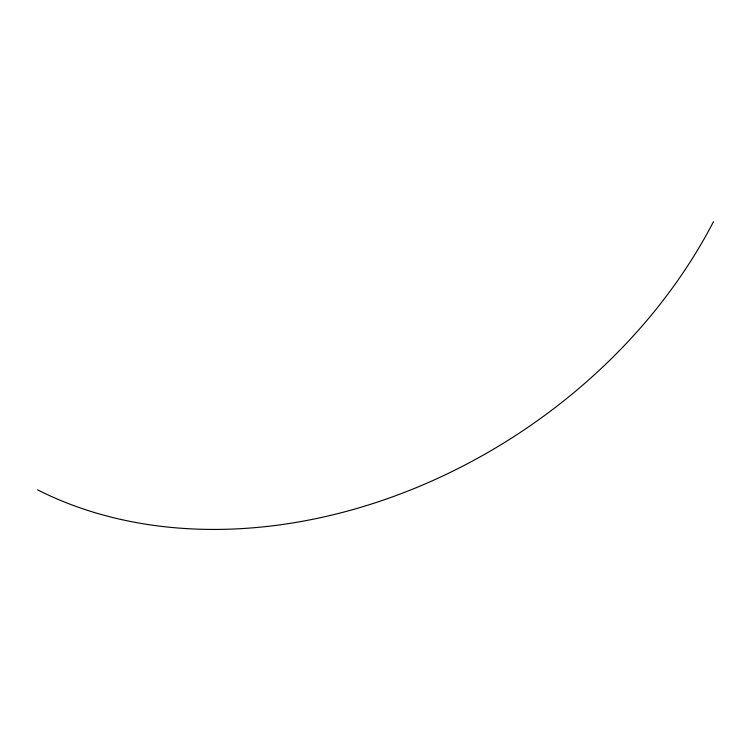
<?xml version="1.0" encoding="UTF-8"?>
<svg xmlns="http://www.w3.org/2000/svg" width="751" height="751" viewBox="0 0 751 751"><rect width="100%" height="100%" fill="white"/><g stroke="black" fill="none" stroke-linecap="round" stroke-linejoin="round"><path stroke-width="1.13" d="M713.45 221.733A472.98 363.418 -33.3 0 1 37.55 489.821"/></g></svg>
